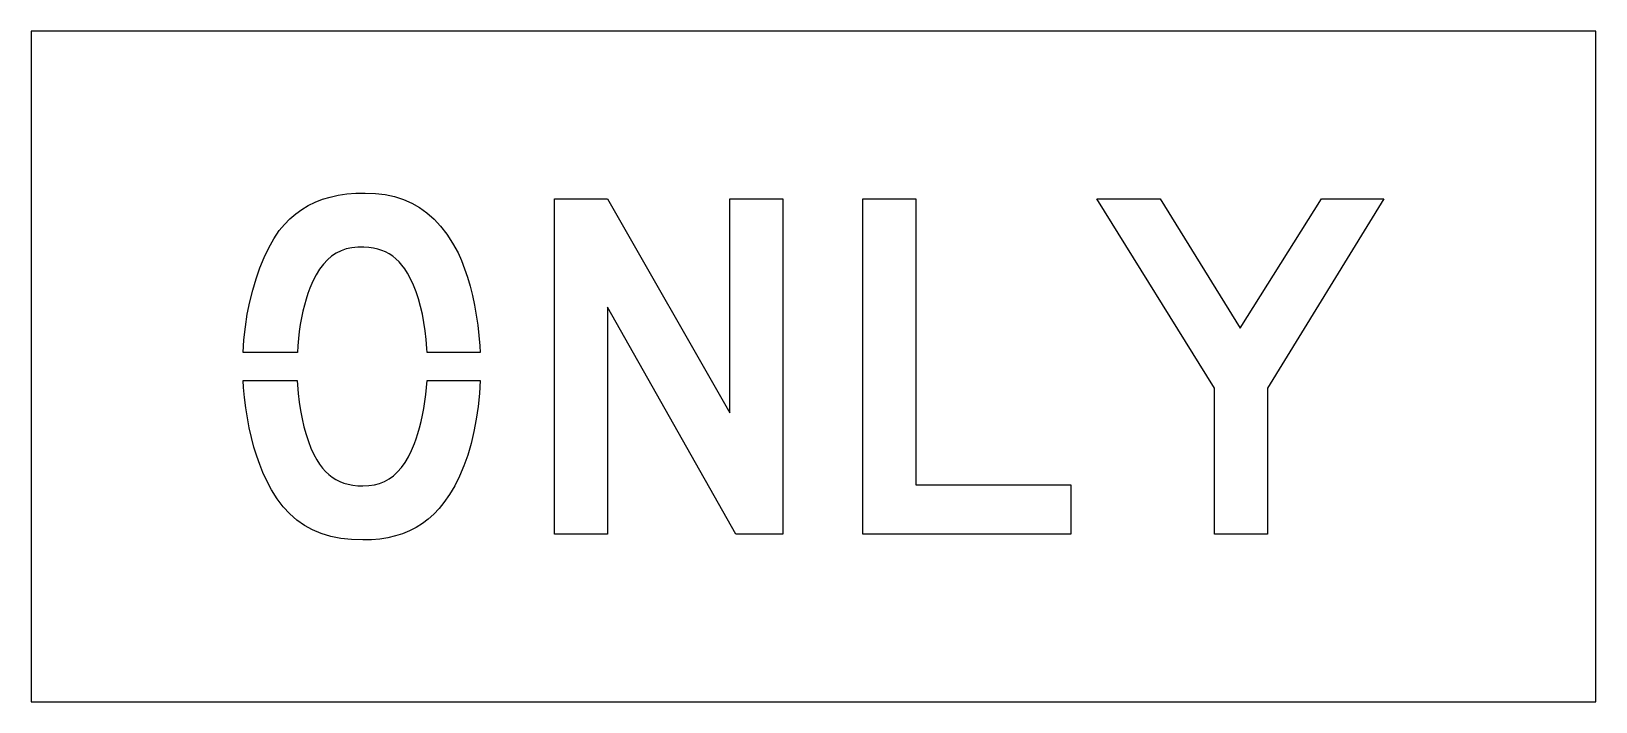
# Model space of a CAD drawing. Extents: x 0 to 28, y 0 to 12.
import ezdxf

# ---------------------------------------------------------------- set-up
doc = ezdxf.new("R2010")
doc.units = 0
doc.layers.add('CUT', color=7, linetype='Continuous')
doc.layers.add('OUTSIDE', color=1, linetype='Continuous')

msp = doc.modelspace()

# ---------------------------------------------------------------- linework, layer by layer
at = {"layer": 'CUT'}
for points in [[(7.0272, 6.7878), (6.9996, 6.9342), (6.9666, 7.0746), (6.9294, 7.209), (6.8874, 7.3368), (6.8406, 7.4568), (6.7896, 7.5696), (6.7338, 7.6734), (6.6852, 7.749), (6.6348, 7.8162), (6.5826, 7.8762), (6.5268, 7.9296), (6.4686, 7.9758), (6.4074, 8.016), (6.3426, 8.0496), (6.2736, 8.0778), (6.201, 8.1), (6.1236, 8.1174), (6.0414, 8.1294), (5.9544, 8.1366), (5.8422, 8.1366), (5.7366, 8.1264), (5.6376, 8.1048), (5.5446, 8.0724), (5.4576, 8.0286), (5.376, 7.9734), (5.2992, 7.9074), (5.2278, 7.8294), (5.1612, 7.74), (5.0988, 7.6386), (5.0406, 7.5252), (4.986, 7.3998), (4.9506, 7.3068), (4.9182, 7.2066), (4.8882, 7.0998), (4.8606, 6.9876), (4.8366, 6.8706), (4.815, 6.75), (4.797, 6.6264), (4.782, 6.5004), (4.77, 6.3726), (4.762, 6.251), (3.7924, 6.251), (3.807, 6.4746), (3.8322, 6.7086), (3.8664, 6.936), (3.9102, 7.1562), (3.9624, 7.3686), (4.023, 7.572), (4.092, 7.7658), (4.1682, 7.9494), (4.2516, 8.1222), (4.3422, 8.283), (4.4388, 8.4318), (4.5312, 8.5422), (4.629, 8.6424), (4.7322, 8.7324), (4.842, 8.8122), (4.9584, 8.8818), (5.0808, 8.9424), (5.211, 8.9928), (5.3478, 9.0336), (5.493, 9.0654), (5.6454, 9.0876), (5.8062, 9.1008), (5.976, 9.105), (6.1602, 9.0984), (6.336, 9.0768), (6.5022, 9.0414), (6.6594, 8.9904), (6.8088, 8.925), (6.9492, 8.8446), (7.0824, 8.7486), (7.2078, 8.6376), (7.326, 8.5104), (7.437, 8.367), (7.5408, 8.2074), (7.6392, 8.0316), (7.6998, 7.8954), (7.7562, 7.7502), (7.8078, 7.5972), (7.8546, 7.4364), (7.8966, 7.2696), (7.9338, 7.0974), (7.965, 6.9198), (7.9914, 6.7386), (8.0118, 6.5544), (8.0268, 6.3672), (8.0323, 6.251), (7.0845, 6.251), (7.0812, 6.3204), (7.068, 6.4806), (7.05, 6.6366)], [(10.3128, 3), (9.3654, 3), (9.3654, 9), (10.3128, 9), (12.5022, 5.1684), (12.5022, 9), (13.4496, 9), (13.4496, 3), (12.6072, 3), (10.3128, 7.0632)], [(15.8286, 9), (15.8286, 3.8844), (18.6078, 3.8844), (18.6078, 3), (14.8812, 3), (14.8812, 9)], [(21.1758, 5.6106), (19.0704, 9), (20.2074, 9), (21.639, 6.684), (23.0916, 9), (24.2076, 9), (22.1232, 5.6106), (22.1232, 3), (21.1758, 3)], [(7.8702, 4.6212), (7.8108, 4.4154), (7.7424, 4.2192), (7.6656, 4.0356), (7.581, 3.8646), (7.4874, 3.7086), (7.386, 3.5682), (7.299, 3.4578), (7.2054, 3.3576), (7.1058, 3.2676), (7.0002, 3.1878), (6.8886, 3.1182), (6.7704, 3.0576), (6.6462, 3.0072), (6.516, 2.9664), (6.3798, 2.9346), (6.237, 2.9124), (6.0882, 2.8992), (5.9334, 2.895), (5.7294, 2.9016), (5.538, 2.9232), (5.3592, 2.9586), (5.1912, 3.0096), (5.0346, 3.075), (4.8888, 3.1554), (4.7532, 3.2514), (4.6266, 3.3624), (4.5096, 3.4896), (4.401, 3.633), (4.3002, 3.7926), (4.2072, 3.9684), (4.146, 4.1004), (4.0884, 4.2438), (4.035, 4.3968), (3.9858, 4.5576), (3.9414, 4.7262), (3.9018, 4.9002), (3.8682, 5.0784), (3.8394, 5.2596), (3.8166, 5.4426), (3.7998, 5.6262), (3.7929, 5.749), (4.7614, 5.749), (4.7652, 5.673), (4.7778, 5.5164), (4.7958, 5.3616), (4.8192, 5.2104), (4.8468, 5.0634), (4.8792, 4.9212), (4.917, 4.7856), (4.959, 4.6572), (5.0058, 4.5372), (5.0568, 4.4268), (5.1126, 4.3266), (5.1612, 4.251), (5.2128, 4.1826), (5.2674, 4.1208), (5.3256, 4.0656), (5.3868, 4.0176), (5.4522, 3.9762), (5.5212, 3.9414), (5.5944, 3.9132), (5.6724, 3.891), (5.7546, 3.8754), (5.8416, 3.8664), (5.9334, 3.8634), (6.0408, 3.8682), (6.141, 3.8826), (6.2352, 3.9078), (6.3234, 3.9426), (6.4062, 3.9882), (6.4836, 4.0446), (6.5562, 4.1118), (6.6246, 4.1904), (6.6888, 4.2804), (6.7488, 4.3824), (6.8058, 4.4958), (6.8598, 4.6212), (6.891, 4.7052), (6.921, 4.8), (6.9492, 4.9032), (6.9762, 5.013), (7.0008, 5.1294), (7.023, 5.25), (7.0428, 5.3736), (7.0596, 5.499), (7.0734, 5.6244), (7.083, 5.749), (8.0337, 5.749), (8.0196, 5.5176), (7.9962, 5.2854), (7.9632, 5.0574), (7.9212, 4.836)]]:
    msp.add_lwpolyline(points, close=True, dxfattribs=at)
at = {"layer": 'OUTSIDE'}
msp.add_lwpolyline([(0, 0), (28, 0), (28, 12), (0, 12)], close=True, dxfattribs=at)

doc.saveas('drawing.dxf')
